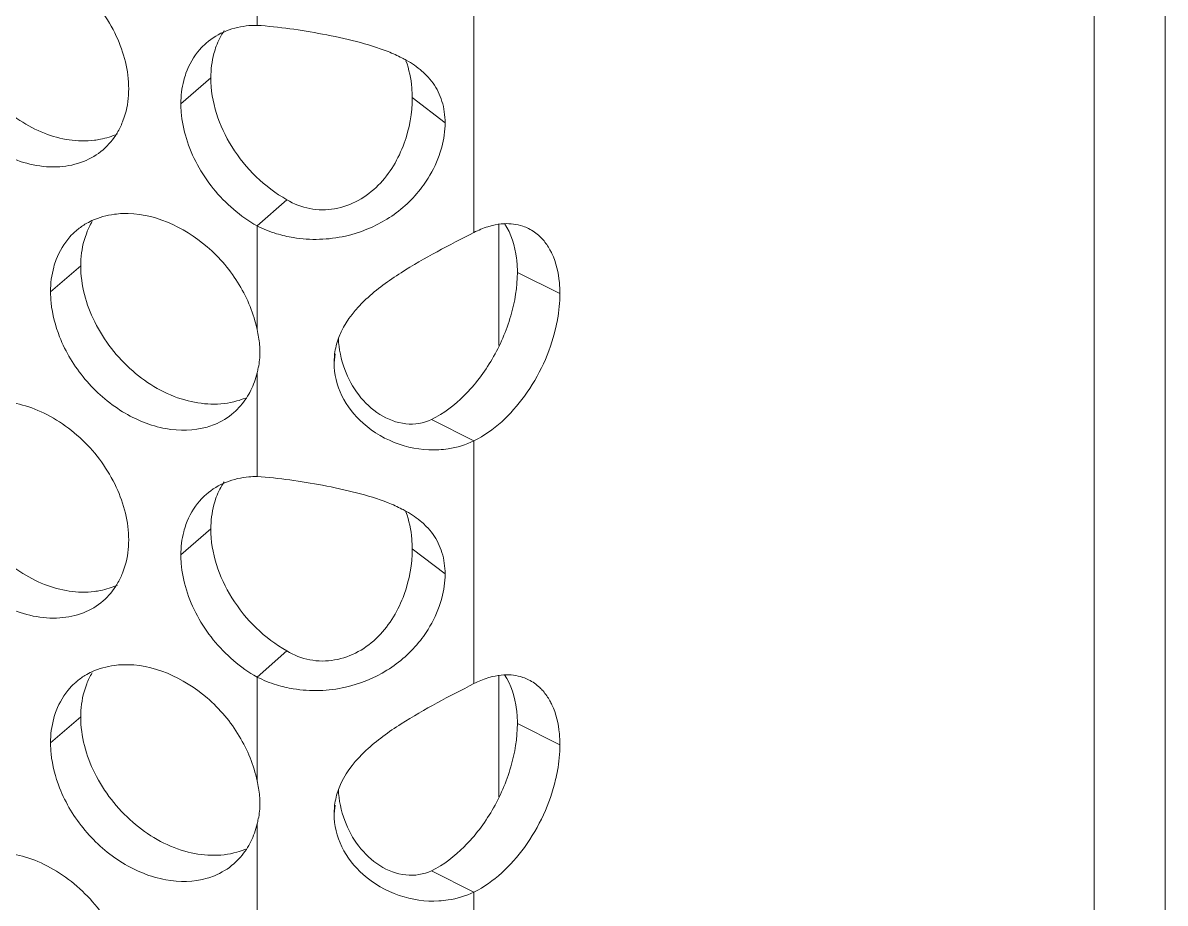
# Model space of a CAD drawing. Header units: millimetres. Extents: x 1177 to 4147, y 93 to 2194.
# Drawn here: x 2696.66 to 2716.61, y 782.46 to 797.82 of the extents above; entities that cross this region are included whole.
import ezdxf

# ---------------------------------------------------------------- set-up
doc = ezdxf.new("R2010")
doc.units = ezdxf.units.MM
doc.header["$LTSCALE"] = 0.1
doc.layers.get('0').update_dxf_attribs({"lineweight": 13})
doc.layers.add('标注', color=251, linetype='Continuous', lineweight=9)

# ---------------------------------------------------------------- blocks, each defined once
blk = doc.blocks.new('02')
for p, q in [((4650, 530.154), (4650, 1022.056)), ((4648.233, 532.575), (4648.233, 1019.282)), ((4627.348, 730.954), (4627.348, 733.541)), ((4632.76, 725.79), (4632.76, 731.844)), ((4627.348, 723.367), (4627.348, 725.954)), ((4627.348, 719.704), (4627.348, 722.291)), ((4632.76, 714.54), (4632.76, 720.594)), ((4627.348, 712.117), (4627.348, 714.704)), ((4627.348, 708.454), (4627.348, 711.041)), ((4632.76, 703.29), (4632.76, 709.344))]:
    blk.add_line(p, q)
at = {"layer": '标注'}
for p, q in [((4626.196, 729.648), (4625.449, 728.998)), ((4631.219, 729.152), (4632.039, 728.524)), ((4628.091, 726.605), (4627.348, 725.954)), ((4633.383, 722.969), (4633.383, 725.988)), ((4622.951, 724.96), (4622.198, 724.311)), ((4633.843, 724.794), (4634.903, 724.264)), ((4629.284, 722.762), (4629.27, 722.539)), ((4629.301, 722.76), (4629.27, 722.539)), ((4631.7, 721.125), (4632.76, 720.594)), ((4626.196, 718.398), (4625.449, 717.748)), ((4631.219, 717.902), (4632.039, 717.274)), ((4628.091, 715.355), (4627.348, 714.704)), ((4633.383, 711.719), (4633.383, 714.738)), ((4633.383, 711.719), (4633.383, 714.738)), ((4622.951, 713.71), (4622.198, 713.061)), ((4622.951, 713.71), (4622.198, 713.061)), ((4633.843, 713.544), (4634.903, 713.014)), ((4633.843, 713.544), (4634.903, 713.014)), ((4629.284, 711.512), (4629.27, 711.289)), ((4629.284, 711.512), (4629.27, 711.289)), ((4629.301, 711.51), (4629.27, 711.289)), ((4629.301, 711.51), (4629.27, 711.289)), ((4631.7, 709.875), (4632.76, 709.344)), ((4631.7, 709.875), (4632.76, 709.344))]:
    blk.add_line(p, q, dxfattribs=at)
for centre, radius, start, end in [((4622.206, 729.258), 1.925, 329.2925, 338.318), ((4623.959, 724.5), 1.744, 114.6822, 121.1409), ((4624.886, 725.081), 1.918, 149.2796, 158.5755), ((4623.909, 724.583), 1.647, 121.1376, 130.744), ((4628.745, 728.74), 3.117, 243.3667, 253.0477), ((4631.209, 722.484), 1.946, 154.753, 159.9756), ((4625.364, 722.807), 2.058, 0.0408, 5.1029), ((4625.378, 722.736), 2.02, 340.5097, 347.2785), ((4626.352, 723.323), 1.805, 285.9402, 293.0214), ((4622.206, 718.008), 1.925, 329.2925, 338.318), ((4623.909, 713.333), 1.647, 121.1376, 130.744), ((4623.909, 713.333), 1.647, 121.1376, 130.744), ((4623.959, 713.25), 1.744, 114.6822, 121.1409), ((4623.959, 713.25), 1.744, 114.6822, 121.1409), ((4624.886, 713.831), 1.918, 149.2796, 158.5755), ((4624.886, 713.831), 1.918, 149.2796, 158.5755), ((4628.745, 717.49), 3.117, 243.3667, 253.0477), ((4631.209, 711.234), 1.946, 154.753, 159.9756), ((4631.209, 711.234), 1.946, 154.753, 159.9756), ((4625.364, 711.557), 2.058, 0.0408, 5.1029), ((4625.364, 711.557), 2.058, 0.0408, 5.1029), ((4625.378, 711.486), 2.02, 340.5097, 347.2785), ((4625.378, 711.486), 2.02, 340.5097, 347.2785), ((4626.352, 712.073), 1.805, 285.9402, 293.0214), ((4626.352, 712.073), 1.805, 285.9402, 293.0214)]:
    blk.add_arc(centre, radius, start, end, dxfattribs=at)
for points, knots in [([(4624.148, 729.372), (4624.148, 729.822), (4623.902, 730.758), (4623.198, 731.73), (4622.441, 732.328), (4621.65, 732.749), (4620.973, 732.863), (4620.556, 732.811)], [0, 0, 0, 0, 0.246187, 0.510826, 0.643167, 0.770525, 1, 1, 1, 1]), ([(4619.714, 731.53), (4619.714, 731.08), (4619.958, 730.144), (4620.658, 729.17), (4621.412, 728.571), (4622.201, 728.149), (4622.877, 728.036), (4623.293, 728.088)], [0, 0, 0, 0, 0.246494, 0.511184, 0.643406, 0.77061, 1, 1, 1, 1]), ([(4627.348, 730.954), (4627.281, 730.955), (4627.022, 730.944), (4626.765, 730.886), (4626.586, 730.816)], [0, 0, 0, 0, 0.258603, 1, 1, 1, 1]), ([(4630.617, 730.299), (4630.361, 730.4), (4629.819, 730.564), (4628.729, 730.796), (4627.896, 730.917), (4627.348, 730.954)], [0, 0, 0, 0, 0.246985, 0.506558, 1, 1, 1, 1]), ([(4626.077, 730.508), (4626.021, 730.459), (4625.806, 730.245), (4625.653, 729.973), (4625.576, 729.758)], [0, 0, 0, 0, 0.24633, 1, 1, 1, 1]), ([(4626.333, 730.436), (4626.31, 730.375), (4626.229, 730.12), (4626.196, 729.85), (4626.196, 729.648)], [0, 0, 0, 0, 0.242216, 1, 1, 1, 1]), ([(4631.072, 730.084), (4631.037, 730.104), (4630.889, 730.184), (4630.735, 730.252), (4630.617, 730.299)], [0, 0, 0, 0, 0.243279, 1, 1, 1, 1]), ([(4631.219, 729.152), (4631.219, 729.233), (4631.207, 729.545), (4631.143, 729.856), (4631.06, 730.072)], [0, 0, 0, 0, 0.25883, 1, 1, 1, 1]), ([(4631.571, 729.71), (4631.536, 729.746), (4631.383, 729.888), (4631.209, 730.006), (4631.072, 730.084)], [0, 0, 0, 0, 0.242896, 1, 1, 1, 1]), ([(4619.155, 729.831), (4619.327, 729.364), (4619.735, 728.705), (4620.482, 728.043), (4621.286, 727.556), (4622.193, 727.351), (4623.018, 727.524), (4623.364, 727.726), (4623.508, 727.851)], [0, 0, 0, 0, 0.272504, 0.410462, 0.544153, 0.785671, 0.895417, 1, 1, 1, 1]), ([(4625.576, 729.758), (4625.555, 729.699), (4625.48, 729.452), (4625.449, 729.193), (4625.449, 728.998)], [0, 0, 0, 0, 0.242457, 1, 1, 1, 1]), ([(4626.196, 729.648), (4626.196, 729.049), (4626.617, 727.813), (4627.539, 726.918), (4628.091, 726.605)], [0, 0, 0, 0, 0.485697, 1, 1, 1, 1]), ([(4632.039, 728.524), (4632.039, 728.704), (4631.993, 729.056), (4631.837, 729.375), (4631.738, 729.512)], [0, 0, 0, 0, 0.516274, 1, 1, 1, 1]), ([(4623.995, 728.547), (4624.02, 728.61), (4624.111, 728.876), (4624.148, 729.159), (4624.148, 729.372)], [0, 0, 0, 0, 0.241909, 1, 1, 1, 1]), ([(4628.091, 726.605), (4628.266, 726.498), (4628.66, 726.345), (4629.293, 726.344), (4629.891, 726.56), (4630.554, 727.072), (4631.079, 727.968), (4631.219, 728.767), (4631.219, 729.152)], [0, 0, 0, 0, 0.126239, 0.253462, 0.381711, 0.510421, 0.762592, 1, 1, 1, 1]), ([(4625.449, 728.998), (4625.449, 728.927), (4625.462, 728.634), (4625.521, 728.344), (4625.586, 728.132)], [0, 0, 0, 0, 0.242222, 1, 1, 1, 1]), ([(4631.892, 727.712), (4631.916, 727.78), (4631.998, 728.043), (4632.039, 728.32), (4632.039, 728.524)], [0, 0, 0, 0, 0.259472, 1, 1, 1, 1]), ([(4623.293, 728.088), (4623.343, 728.094), (4623.54, 728.126), (4623.732, 728.186), (4623.866, 728.248)], [0, 0, 0, 0, 0.255988, 1, 1, 1, 1]), ([(4625.586, 728.132), (4625.724, 727.681), (4626.195, 726.826), (4626.932, 726.189), (4627.348, 725.954)], [0, 0, 0, 0, 0.49694, 1, 1, 1, 1]), ([(4631.423, 726.867), (4631.474, 726.931), (4631.663, 727.193), (4631.812, 727.485), (4631.892, 727.712)], [0, 0, 0, 0, 0.253493, 1, 1, 1, 1]), ([(4629.554, 725.7), (4629.917, 725.782), (4630.624, 726.066), (4631.193, 726.574), (4631.423, 726.867)], [0, 0, 0, 0, 0.500039, 1, 1, 1, 1]), ([(4623.995, 726.261), (4623.927, 726.258), (4623.666, 726.236), (4623.407, 726.165), (4623.231, 726.084)], [0, 0, 0, 0, 0.258302, 1, 1, 1, 1]), ([(4627.348, 723.367), (4627.27, 723.759), (4626.947, 724.531), (4625.94, 725.739), (4624.749, 726.291), (4623.995, 726.261)], [0, 0, 0, 0, 0.254485, 0.51933, 1, 1, 1, 1]), ([(4634.124, 725.886), (4634.078, 725.909), (4633.883, 725.991), (4633.666, 726.016), (4633.507, 726.007)], [0, 0, 0, 0, 0.244197, 1, 1, 1, 1]), ([(4633.843, 724.794), (4633.843, 724.911), (4633.82, 725.333), (4633.692, 725.759), (4633.519, 726.011)], [0, 0, 0, 0, 0.277223, 1, 1, 1, 1]), ([(4622.834, 725.83), (4622.779, 725.783), (4622.571, 725.578), (4622.419, 725.319), (4622.341, 725.114)], [0, 0, 0, 0, 0.246444, 1, 1, 1, 1]), ([(4623.101, 725.781), (4623.076, 725.718), (4622.987, 725.453), (4622.951, 725.172), (4622.951, 724.96)], [0, 0, 0, 0, 0.241851, 1, 1, 1, 1]), ([(4627.836, 725.758), (4627.973, 725.717), (4628.535, 725.585), (4629.131, 725.605), (4629.554, 725.7)], [0, 0, 0, 0, 0.247904, 1, 1, 1, 1]), ([(4632.76, 725.79), (4632.143, 725.476), (4631.2, 724.989), (4630.058, 724.179), (4629.594, 723.621), (4629.449, 723.314)], [0, 0, 0, 0, 0.495433, 0.757141, 1, 1, 1, 1]), ([(4633.22, 725.964), (4633.182, 725.955), (4633.024, 725.911), (4632.871, 725.847), (4632.76, 725.79)], [0, 0, 0, 0, 0.240401, 1, 1, 1, 1]), ([(4634.483, 725.606), (4634.457, 725.635), (4634.352, 725.745), (4634.225, 725.835), (4634.124, 725.886)], [0, 0, 0, 0, 0.255757, 1, 1, 1, 1]), ([(4634.703, 725.265), (4634.688, 725.296), (4634.627, 725.417), (4634.549, 725.53), (4634.483, 725.606)], [0, 0, 0, 0, 0.259078, 1, 1, 1, 1]), ([(4634.903, 724.264), (4634.903, 724.356), (4634.888, 724.697), (4634.81, 725.039), (4634.703, 725.265)], [0, 0, 0, 0, 0.270179, 1, 1, 1, 1]), ([(4622.341, 725.114), (4622.317, 725.052), (4622.232, 724.793), (4622.198, 724.518), (4622.198, 724.311)], [0, 0, 0, 0, 0.242016, 1, 1, 1, 1]), ([(4622.951, 724.96), (4622.951, 724.479), (4623.228, 723.477), (4624.17, 722.279), (4625.446, 721.521), (4626.431, 721.468), (4626.848, 721.588)], [0, 0, 0, 0, 0.249772, 0.517807, 0.774905, 1, 1, 1, 1]), ([(4631.7, 721.125), (4632.004, 721.273), (4632.586, 721.722), (4633.258, 722.619), (4633.716, 723.671), (4633.843, 724.429), (4633.843, 724.794)], [0, 0, 0, 0, 0.229092, 0.487552, 0.752826, 1, 1, 1, 1]), ([(4622.198, 724.311), (4622.198, 724.219), (4622.219, 723.837), (4622.318, 723.461), (4622.424, 723.19)], [0, 0, 0, 0, 0.240389, 1, 1, 1, 1]), ([(4634.797, 723.398), (4634.814, 723.471), (4634.874, 723.756), (4634.903, 724.048), (4634.903, 724.264)], [0, 0, 0, 0, 0.259711, 1, 1, 1, 1]), ([(4622.424, 723.19), (4622.574, 722.808), (4623.01, 722.088), (4623.936, 721.281), (4625.012, 720.832), (4625.772, 720.842), (4626.103, 720.937)], [0, 0, 0, 0, 0.264547, 0.530604, 0.77855, 1, 1, 1, 1]), ([(4632.76, 720.594), (4633.263, 720.84), (4634.147, 721.699), (4634.654, 722.794), (4634.797, 723.398)], [0, 0, 0, 0, 0.474199, 1, 1, 1, 1]), ([(4627.348, 722.291), (4627.36, 722.332), (4627.404, 722.501), (4627.421, 722.677), (4627.421, 722.809)], [0, 0, 0, 0, 0.244815, 1, 1, 1, 1]), ([(4629.27, 722.539), (4629.27, 722.258), (4629.414, 721.683), (4629.778, 721.225), (4629.993, 721.033)], [0, 0, 0, 0, 0.492878, 1, 1, 1, 1]), ([(4629.536, 722.375), (4629.62, 722.148), (4629.853, 721.717), (4630.379, 721.22), (4631.037, 720.961), (4631.505, 721.03), (4631.7, 721.125)], [0, 0, 0, 0, 0.26133, 0.51967, 0.766766, 1, 1, 1, 1]), ([(4624.148, 718.122), (4624.148, 718.572), (4623.902, 719.508), (4623.198, 720.48), (4622.441, 721.078), (4621.65, 721.499), (4620.973, 721.613), (4620.556, 721.561)], [0, 0, 0, 0, 0.246187, 0.510826, 0.643167, 0.770525, 1, 1, 1, 1]), ([(4626.103, 720.937), (4626.165, 720.955), (4626.405, 721.037), (4626.627, 721.173), (4626.769, 721.297)], [0, 0, 0, 0, 0.255293, 1, 1, 1, 1]), ([(4629.993, 721.033), (4630.252, 720.801), (4630.86, 720.452), (4631.552, 720.352), (4631.885, 720.37)], [0, 0, 0, 0, 0.510314, 1, 1, 1, 1]), ([(4631.885, 720.37), (4631.962, 720.375), (4632.263, 720.406), (4632.559, 720.495), (4632.76, 720.594)], [0, 0, 0, 0, 0.256926, 1, 1, 1, 1]), ([(4619.714, 720.28), (4619.714, 719.83), (4619.958, 718.894), (4620.658, 717.92), (4621.412, 717.321), (4622.201, 716.899), (4622.877, 716.786), (4623.293, 716.838)], [0, 0, 0, 0, 0.246494, 0.511184, 0.643406, 0.77061, 1, 1, 1, 1]), ([(4627.348, 719.704), (4627.281, 719.705), (4627.022, 719.694), (4626.765, 719.636), (4626.586, 719.566)], [0, 0, 0, 0, 0.258603, 1, 1, 1, 1]), ([(4630.617, 719.049), (4630.361, 719.15), (4629.819, 719.314), (4628.729, 719.546), (4627.896, 719.667), (4627.348, 719.704)], [0, 0, 0, 0, 0.246985, 0.506558, 1, 1, 1, 1]), ([(4626.077, 719.258), (4626.021, 719.209), (4625.806, 718.995), (4625.653, 718.723), (4625.576, 718.508)], [0, 0, 0, 0, 0.24633, 1, 1, 1, 1]), ([(4626.333, 719.186), (4626.31, 719.125), (4626.229, 718.87), (4626.196, 718.6), (4626.196, 718.398)], [0, 0, 0, 0, 0.242216, 1, 1, 1, 1]), ([(4631.072, 718.834), (4631.037, 718.854), (4630.889, 718.934), (4630.735, 719.002), (4630.617, 719.049)], [0, 0, 0, 0, 0.243279, 1, 1, 1, 1]), ([(4631.219, 717.902), (4631.219, 717.983), (4631.207, 718.295), (4631.143, 718.606), (4631.06, 718.822)], [0, 0, 0, 0, 0.25883, 1, 1, 1, 1]), ([(4631.571, 718.46), (4631.536, 718.496), (4631.383, 718.638), (4631.209, 718.756), (4631.072, 718.834)], [0, 0, 0, 0, 0.242896, 1, 1, 1, 1]), ([(4619.155, 718.581), (4619.327, 718.114), (4619.735, 717.455), (4620.482, 716.793), (4621.286, 716.306), (4622.193, 716.101), (4623.018, 716.274), (4623.364, 716.476), (4623.508, 716.601)], [0, 0, 0, 0, 0.272504, 0.410462, 0.544153, 0.785671, 0.895417, 1, 1, 1, 1]), ([(4625.576, 718.508), (4625.555, 718.449), (4625.48, 718.202), (4625.449, 717.943), (4625.449, 717.748)], [0, 0, 0, 0, 0.242457, 1, 1, 1, 1]), ([(4626.196, 718.398), (4626.196, 717.799), (4626.617, 716.563), (4627.539, 715.668), (4628.091, 715.355)], [0, 0, 0, 0, 0.485697, 1, 1, 1, 1]), ([(4623.995, 717.297), (4624.02, 717.36), (4624.111, 717.626), (4624.148, 717.909), (4624.148, 718.122)], [0, 0, 0, 0, 0.241909, 1, 1, 1, 1]), ([(4632.039, 717.274), (4632.039, 717.454), (4631.993, 717.806), (4631.837, 718.125), (4631.738, 718.262)], [0, 0, 0, 0, 0.516274, 1, 1, 1, 1]), ([(4625.449, 717.748), (4625.449, 717.677), (4625.462, 717.384), (4625.521, 717.094), (4625.586, 716.882)], [0, 0, 0, 0, 0.242222, 1, 1, 1, 1]), ([(4628.091, 715.355), (4628.266, 715.248), (4628.66, 715.095), (4629.293, 715.094), (4629.891, 715.31), (4630.554, 715.822), (4631.079, 716.718), (4631.219, 717.517), (4631.219, 717.902)], [0, 0, 0, 0, 0.126239, 0.253462, 0.381711, 0.510421, 0.762592, 1, 1, 1, 1]), ([(4631.892, 716.462), (4631.916, 716.53), (4631.998, 716.793), (4632.039, 717.07), (4632.039, 717.274)], [0, 0, 0, 0, 0.259472, 1, 1, 1, 1]), ([(4623.293, 716.838), (4623.343, 716.844), (4623.54, 716.876), (4623.732, 716.936), (4623.866, 716.998)], [0, 0, 0, 0, 0.255988, 1, 1, 1, 1]), ([(4625.586, 716.882), (4625.724, 716.431), (4626.195, 715.576), (4626.932, 714.939), (4627.348, 714.704)], [0, 0, 0, 0, 0.49694, 1, 1, 1, 1]), ([(4631.423, 715.617), (4631.474, 715.681), (4631.663, 715.943), (4631.812, 716.235), (4631.892, 716.462)], [0, 0, 0, 0, 0.253493, 1, 1, 1, 1]), ([(4629.554, 714.45), (4629.917, 714.532), (4630.624, 714.816), (4631.193, 715.324), (4631.423, 715.617)], [0, 0, 0, 0, 0.500039, 1, 1, 1, 1]), ([(4623.995, 715.011), (4623.927, 715.008), (4623.666, 714.986), (4623.407, 714.915), (4623.231, 714.834)], [0, 0, 0, 0, 0.258302, 1, 1, 1, 1]), ([(4623.995, 715.011), (4623.927, 715.008), (4623.666, 714.986), (4623.407, 714.915), (4623.231, 714.834)], [0, 0, 0, 0, 0.258302, 1, 1, 1, 1]), ([(4627.348, 712.117), (4627.27, 712.509), (4626.947, 713.281), (4625.94, 714.489), (4624.749, 715.041), (4623.995, 715.011)], [0, 0, 0, 0, 0.254485, 0.51933, 1, 1, 1, 1]), ([(4627.348, 712.117), (4627.27, 712.509), (4626.947, 713.281), (4625.94, 714.489), (4624.749, 715.041), (4623.995, 715.011)], [0, 0, 0, 0, 0.254485, 0.51933, 1, 1, 1, 1]), ([(4633.22, 714.714), (4633.182, 714.705), (4633.024, 714.661), (4632.871, 714.597), (4632.76, 714.54)], [0, 0, 0, 0, 0.240401, 1, 1, 1, 1]), ([(4633.22, 714.714), (4633.182, 714.705), (4633.024, 714.661), (4632.871, 714.597), (4632.76, 714.54)], [0, 0, 0, 0, 0.240401, 1, 1, 1, 1]), ([(4634.124, 714.636), (4634.078, 714.659), (4633.883, 714.741), (4633.666, 714.766), (4633.507, 714.757)], [0, 0, 0, 0, 0.244197, 1, 1, 1, 1]), ([(4634.124, 714.636), (4634.078, 714.659), (4633.883, 714.741), (4633.666, 714.766), (4633.507, 714.757)], [0, 0, 0, 0, 0.244197, 1, 1, 1, 1]), ([(4633.843, 713.544), (4633.843, 713.661), (4633.82, 714.083), (4633.692, 714.509), (4633.519, 714.761)], [0, 0, 0, 0, 0.277223, 1, 1, 1, 1]), ([(4633.843, 713.544), (4633.843, 713.661), (4633.82, 714.083), (4633.692, 714.509), (4633.519, 714.761)], [0, 0, 0, 0, 0.277223, 1, 1, 1, 1]), ([(4634.483, 714.356), (4634.457, 714.385), (4634.352, 714.495), (4634.225, 714.585), (4634.124, 714.636)], [0, 0, 0, 0, 0.255757, 1, 1, 1, 1]), ([(4634.483, 714.356), (4634.457, 714.385), (4634.352, 714.495), (4634.225, 714.585), (4634.124, 714.636)], [0, 0, 0, 0, 0.255757, 1, 1, 1, 1]), ([(4622.834, 714.58), (4622.779, 714.533), (4622.571, 714.328), (4622.419, 714.069), (4622.341, 713.864)], [0, 0, 0, 0, 0.246444, 1, 1, 1, 1]), ([(4622.834, 714.58), (4622.779, 714.533), (4622.571, 714.328), (4622.419, 714.069), (4622.341, 713.864)], [0, 0, 0, 0, 0.246444, 1, 1, 1, 1]), ([(4623.101, 714.531), (4623.076, 714.468), (4622.987, 714.203), (4622.951, 713.922), (4622.951, 713.71)], [0, 0, 0, 0, 0.241851, 1, 1, 1, 1]), ([(4623.101, 714.531), (4623.076, 714.468), (4622.987, 714.203), (4622.951, 713.922), (4622.951, 713.71)], [0, 0, 0, 0, 0.241851, 1, 1, 1, 1]), ([(4627.836, 714.508), (4627.973, 714.467), (4628.535, 714.335), (4629.131, 714.355), (4629.554, 714.45)], [0, 0, 0, 0, 0.247904, 1, 1, 1, 1]), ([(4632.76, 714.54), (4632.143, 714.226), (4631.2, 713.739), (4630.058, 712.929), (4629.594, 712.371), (4629.449, 712.064)], [0, 0, 0, 0, 0.495433, 0.757141, 1, 1, 1, 1]), ([(4632.76, 714.54), (4632.143, 714.226), (4631.2, 713.739), (4630.058, 712.929), (4629.594, 712.371), (4629.449, 712.064)], [0, 0, 0, 0, 0.495433, 0.757141, 1, 1, 1, 1]), ([(4634.703, 714.015), (4634.688, 714.046), (4634.627, 714.167), (4634.549, 714.28), (4634.483, 714.356)], [0, 0, 0, 0, 0.259078, 1, 1, 1, 1]), ([(4634.703, 714.015), (4634.688, 714.046), (4634.627, 714.167), (4634.549, 714.28), (4634.483, 714.356)], [0, 0, 0, 0, 0.259078, 1, 1, 1, 1]), ([(4622.341, 713.864), (4622.317, 713.802), (4622.232, 713.543), (4622.198, 713.268), (4622.198, 713.061)], [0, 0, 0, 0, 0.242016, 1, 1, 1, 1]), ([(4622.341, 713.864), (4622.317, 713.802), (4622.232, 713.543), (4622.198, 713.268), (4622.198, 713.061)], [0, 0, 0, 0, 0.242016, 1, 1, 1, 1]), ([(4634.903, 713.014), (4634.903, 713.106), (4634.888, 713.447), (4634.81, 713.789), (4634.703, 714.015)], [0, 0, 0, 0, 0.270179, 1, 1, 1, 1]), ([(4634.903, 713.014), (4634.903, 713.106), (4634.888, 713.447), (4634.81, 713.789), (4634.703, 714.015)], [0, 0, 0, 0, 0.270179, 1, 1, 1, 1]), ([(4622.951, 713.71), (4622.951, 713.229), (4623.228, 712.227), (4624.17, 711.029), (4625.446, 710.271), (4626.431, 710.218), (4626.848, 710.338)], [0, 0, 0, 0, 0.249772, 0.517807, 0.774905, 1, 1, 1, 1]), ([(4622.951, 713.71), (4622.951, 713.229), (4623.228, 712.227), (4624.17, 711.029), (4625.446, 710.271), (4626.431, 710.218), (4626.848, 710.338)], [0, 0, 0, 0, 0.249772, 0.517807, 0.774905, 1, 1, 1, 1]), ([(4631.7, 709.875), (4632.004, 710.023), (4632.586, 710.472), (4633.258, 711.369), (4633.716, 712.421), (4633.843, 713.179), (4633.843, 713.544)], [0, 0, 0, 0, 0.229092, 0.487552, 0.752826, 1, 1, 1, 1]), ([(4631.7, 709.875), (4632.004, 710.023), (4632.586, 710.472), (4633.258, 711.369), (4633.716, 712.421), (4633.843, 713.179), (4633.843, 713.544)], [0, 0, 0, 0, 0.229092, 0.487552, 0.752826, 1, 1, 1, 1]), ([(4622.198, 713.061), (4622.198, 712.969), (4622.219, 712.587), (4622.318, 712.211), (4622.424, 711.94)], [0, 0, 0, 0, 0.240389, 1, 1, 1, 1]), ([(4622.198, 713.061), (4622.198, 712.969), (4622.219, 712.587), (4622.318, 712.211), (4622.424, 711.94)], [0, 0, 0, 0, 0.240389, 1, 1, 1, 1]), ([(4634.797, 712.148), (4634.814, 712.221), (4634.874, 712.506), (4634.903, 712.798), (4634.903, 713.014)], [0, 0, 0, 0, 0.259711, 1, 1, 1, 1]), ([(4634.797, 712.148), (4634.814, 712.221), (4634.874, 712.506), (4634.903, 712.798), (4634.903, 713.014)], [0, 0, 0, 0, 0.259711, 1, 1, 1, 1]), ([(4632.76, 709.344), (4633.263, 709.59), (4634.147, 710.449), (4634.654, 711.544), (4634.797, 712.148)], [0, 0, 0, 0, 0.474199, 1, 1, 1, 1]), ([(4632.76, 709.344), (4633.263, 709.59), (4634.147, 710.449), (4634.654, 711.544), (4634.797, 712.148)], [0, 0, 0, 0, 0.474199, 1, 1, 1, 1]), ([(4622.424, 711.94), (4622.574, 711.558), (4623.01, 710.838), (4623.936, 710.031), (4625.012, 709.582), (4625.772, 709.592), (4626.103, 709.687)], [0, 0, 0, 0, 0.264547, 0.530604, 0.77855, 1, 1, 1, 1]), ([(4622.424, 711.94), (4622.574, 711.558), (4623.01, 710.838), (4623.936, 710.031), (4625.012, 709.582), (4625.772, 709.592), (4626.103, 709.687)], [0, 0, 0, 0, 0.264547, 0.530604, 0.77855, 1, 1, 1, 1]), ([(4627.348, 711.041), (4627.36, 711.082), (4627.404, 711.251), (4627.421, 711.427), (4627.421, 711.559)], [0, 0, 0, 0, 0.244815, 1, 1, 1, 1]), ([(4627.348, 711.041), (4627.36, 711.082), (4627.404, 711.251), (4627.421, 711.427), (4627.421, 711.559)], [0, 0, 0, 0, 0.244815, 1, 1, 1, 1]), ([(4629.27, 711.289), (4629.27, 711.008), (4629.414, 710.433), (4629.778, 709.975), (4629.993, 709.783)], [0, 0, 0, 0, 0.492878, 1, 1, 1, 1]), ([(4629.27, 711.289), (4629.27, 711.008), (4629.414, 710.433), (4629.778, 709.975), (4629.993, 709.783)], [0, 0, 0, 0, 0.492878, 1, 1, 1, 1]), ([(4629.536, 711.125), (4629.62, 710.898), (4629.853, 710.467), (4630.379, 709.97), (4631.037, 709.711), (4631.505, 709.78), (4631.7, 709.875)], [0, 0, 0, 0, 0.26133, 0.51967, 0.766766, 1, 1, 1, 1]), ([(4629.536, 711.125), (4629.62, 710.898), (4629.853, 710.467), (4630.379, 709.97), (4631.037, 709.711), (4631.505, 709.78), (4631.7, 709.875)], [0, 0, 0, 0, 0.26133, 0.51967, 0.766766, 1, 1, 1, 1]), ([(4624.148, 706.872), (4624.148, 707.322), (4623.902, 708.258), (4623.198, 709.23), (4622.441, 709.828), (4621.65, 710.249), (4620.973, 710.363), (4620.556, 710.311)], [0, 0, 0, 0, 0.246187, 0.510826, 0.643167, 0.770525, 1, 1, 1, 1]), ([(4626.103, 709.687), (4626.165, 709.705), (4626.405, 709.787), (4626.627, 709.923), (4626.769, 710.047)], [0, 0, 0, 0, 0.255293, 1, 1, 1, 1]), ([(4626.103, 709.687), (4626.165, 709.705), (4626.405, 709.787), (4626.627, 709.923), (4626.769, 710.047)], [0, 0, 0, 0, 0.255293, 1, 1, 1, 1]), ([(4629.993, 709.783), (4630.252, 709.551), (4630.86, 709.202), (4631.552, 709.102), (4631.885, 709.12)], [0, 0, 0, 0, 0.510314, 1, 1, 1, 1]), ([(4629.993, 709.783), (4630.252, 709.551), (4630.86, 709.202), (4631.552, 709.102), (4631.885, 709.12)], [0, 0, 0, 0, 0.510314, 1, 1, 1, 1]), ([(4631.885, 709.12), (4631.962, 709.125), (4632.263, 709.156), (4632.559, 709.245), (4632.76, 709.344)], [0, 0, 0, 0, 0.256926, 1, 1, 1, 1]), ([(4631.885, 709.12), (4631.962, 709.125), (4632.263, 709.156), (4632.559, 709.245), (4632.76, 709.344)], [0, 0, 0, 0, 0.256926, 1, 1, 1, 1])]:
    blk.add_open_spline(points, degree=3, knots=knots, dxfattribs=at)
for points in [[(4626.586, 730.816), (4626.402, 730.743), (4626.226, 730.639), (4626.077, 730.508)], [(4626.53, 730.824), (4626.449, 730.703), (4626.383, 730.572), (4626.333, 730.436)], [(4631.738, 729.512), (4631.688, 729.582), (4631.632, 729.648), (4631.571, 729.71)], [(4623.508, 727.851), (4623.647, 727.971), (4623.767, 728.117), (4623.861, 728.275)], [(4633.507, 726.007), (4633.411, 726.002), (4633.314, 725.987), (4633.22, 725.964)], [(4627.413, 722.99), (4627.402, 723.117), (4627.379, 723.243), (4627.348, 723.367)], [(4629.381, 723.15), (4629.335, 723.025), (4629.302, 722.894), (4629.285, 722.762)], [(4629.377, 723.145), (4629.391, 722.883), (4629.445, 722.62), (4629.536, 722.375)], [(4627.082, 721.657), (4627.164, 721.783), (4627.232, 721.92), (4627.282, 722.062)], [(4626.769, 721.297), (4626.889, 721.402), (4626.995, 721.524), (4627.082, 721.657)], [(4626.586, 719.566), (4626.402, 719.493), (4626.226, 719.389), (4626.077, 719.258)], [(4626.53, 719.574), (4626.449, 719.453), (4626.383, 719.322), (4626.333, 719.186)], [(4631.738, 718.262), (4631.688, 718.332), (4631.632, 718.398), (4631.571, 718.46)], [(4623.508, 716.601), (4623.647, 716.721), (4623.767, 716.867), (4623.861, 717.025)], [(4633.507, 714.757), (4633.411, 714.752), (4633.314, 714.737), (4633.22, 714.714)], [(4633.507, 714.757), (4633.411, 714.752), (4633.314, 714.737), (4633.22, 714.714)], [(4627.413, 711.74), (4627.402, 711.867), (4627.379, 711.993), (4627.348, 712.117)], [(4627.413, 711.74), (4627.402, 711.867), (4627.379, 711.993), (4627.348, 712.117)], [(4629.381, 711.9), (4629.335, 711.775), (4629.302, 711.644), (4629.285, 711.512)], [(4629.381, 711.9), (4629.335, 711.775), (4629.302, 711.644), (4629.285, 711.512)], [(4629.377, 711.895), (4629.391, 711.633), (4629.445, 711.37), (4629.536, 711.125)], [(4629.377, 711.895), (4629.391, 711.633), (4629.445, 711.37), (4629.536, 711.125)], [(4627.082, 710.407), (4627.164, 710.533), (4627.232, 710.67), (4627.282, 710.812)], [(4627.082, 710.407), (4627.164, 710.533), (4627.232, 710.67), (4627.282, 710.812)], [(4626.769, 710.047), (4626.889, 710.152), (4626.995, 710.274), (4627.082, 710.407)], [(4626.769, 710.047), (4626.889, 710.152), (4626.995, 710.274), (4627.082, 710.407)]]:
    blk.add_open_spline(points, degree=3, dxfattribs=at)

msp = doc.modelspace()

# ---------------------------------------------------------------- block references
at = {"xscale": 0.7, "yscale": 0.7, "zscale": 0.7}
msp.add_blockref('02', (-538.391, 286.112), dxfattribs=at)

doc.saveas('drawing.dxf')
